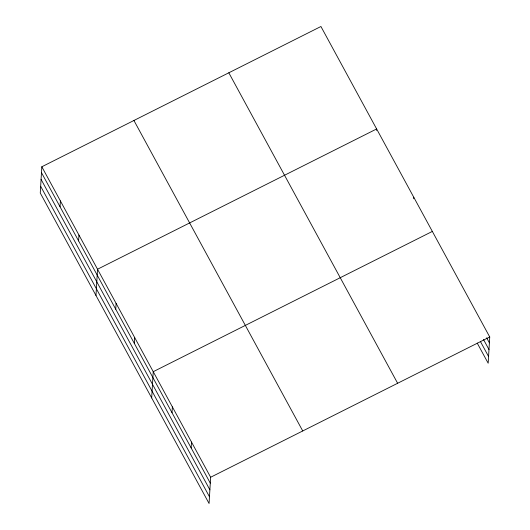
<?xml version="1.0" encoding="UTF-8"?>
<svg xmlns="http://www.w3.org/2000/svg" width="530" height="530" viewBox="0 0 530 530"><rect width="100%" height="100%" fill="white"/><g stroke="black" fill="none" stroke-linecap="round" stroke-linejoin="round"><path stroke-width="0.79" d="M41.824 166.771L40.267 193.019L209.072 503.5L210.635 477.252L41.824 166.771L320.928 26.5L489.733 336.981L488.176 363.229L477.238 343.122M60.049 206.786L60.393 200.923M78.612 240.938L78.963 235.075M95.976 295.475L97.533 269.227L376.631 128.962L376.545 130.426M115.752 309.248L116.103 303.379M134.322 343.4L134.673 337.537M151.679 397.937L153.236 371.689L432.341 231.418M172.025 412.744L172.369 406.874M191.151 447.929L191.502 442.066M413.685 198.73L413.771 197.266M210.635 477.252L489.733 336.981M486.653 337.822L489.382 342.85M483.519 339.518L488.985 349.575M480.372 341.426L488.574 356.505M228.821 72.789L397.632 383.269M133.931 120.482L302.736 430.963M41.479 172.634L210.284 483.115M41.075 179.359L209.887 489.846M40.664 186.288L209.476 496.776"/></g></svg>
